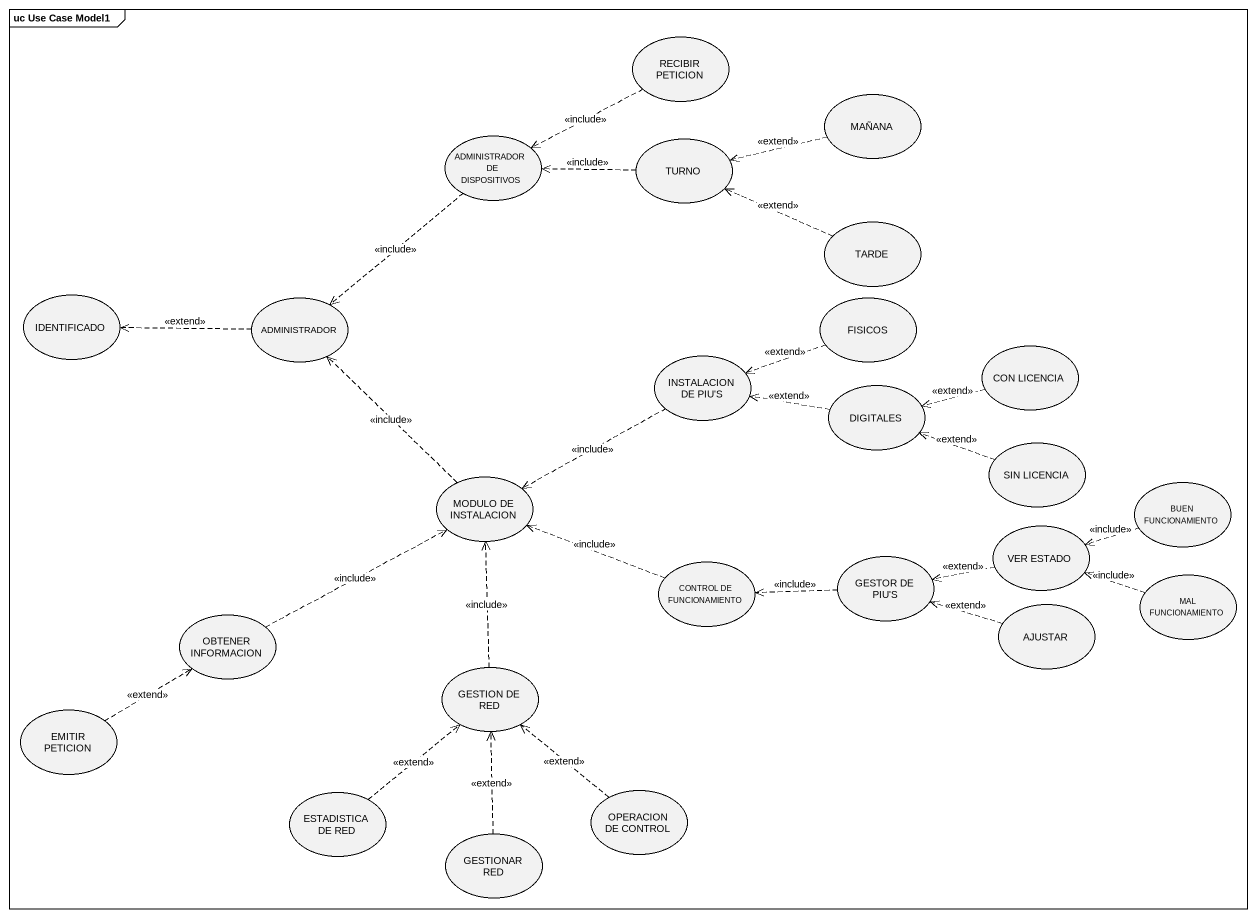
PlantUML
@startuml
mainframe uc Use Case Model1
usecase "RECIBIR PETICION" as RECIBIR_PETICION
usecase MAÑANA
usecase "ADMINISTRADOR DE DISPOSITIVOS" as ADMINISTRADOR_DE
usecase TURNO
usecase TARDE
usecase IDENTIFICADO
usecase ADMINISTRADOR
usecase FISICOS
usecase "CON LICENCIA" as CON_LICENCIA
usecase "INSTALACION DE PIU'S" as INSTALACION_DE_PIU_S
usecase DIGITALES
usecase "MODULO DE INSTALACION" as MODULO_DE_INSTALACION
usecase "SIN LICENCIA" as SIN_LICENCIA
usecase "BUEN FUNCIONAMIENTO" as BUEN_FUNCIONAMIENTO
usecase "CONTROL DE FUNCIONAMIENTO" as CONTROL_DE_FUNCIONAMIENTO
usecase "GESTOR DE PIU'S" as GESTOR_DE_PIU_S
usecase "VER ESTADO" as VER_ESTADO
usecase "MAL FUNCIONAMIENTO" as MAL_FUNCIONAMIENTO
usecase "OBTENER INFORMACION" as OBTENER_INFORMACION
usecase AJUSTAR
usecase "GESTION DE RED" as GESTION_DE_RED
usecase "EMITIR PETICION" as EMITIR_PETICION
usecase "ESTADISTICA DE RED" as ESTADISTICA_DE_RED
usecase "OPERACION DE CONTROL" as OPERACION_DE_CONTROL
usecase "GESTIONAR RED" as GESTIONAR_RED
RECIBIR_PETICION .left.> ADMINISTRADOR_DE : <<include>>
MAÑANA .left.> TURNO : <<extend>>
ADMINISTRADOR_DE ..> ADMINISTRADOR : <<include>>
TURNO .left.> ADMINISTRADOR_DE : <<include>>
TARDE .left.> TURNO : <<extend>>
ADMINISTRADOR .left.> IDENTIFICADO : <<extend>>
FISICOS .left.> INSTALACION_DE_PIU_S : <<extend>>
CON_LICENCIA .left.> DIGITALES : <<extend>>
INSTALACION_DE_PIU_S .left.> MODULO_DE_INSTALACION : <<include>>
DIGITALES .left.> INSTALACION_DE_PIU_S : <<extend>>
MODULO_DE_INSTALACION .up.> ADMINISTRADOR : <<include>>
SIN_LICENCIA .left.> DIGITALES : <<extend>>
BUEN_FUNCIONAMIENTO .left.> VER_ESTADO : <<include>>
CONTROL_DE_FUNCIONAMIENTO .left.> MODULO_DE_INSTALACION : <<include>>
GESTOR_DE_PIU_S .left.> CONTROL_DE_FUNCIONAMIENTO : <<include>>
VER_ESTADO .left.> GESTOR_DE_PIU_S : <<extend>>
MAL_FUNCIONAMIENTO .left.> VER_ESTADO : <<include>>
OBTENER_INFORMACION .right.> MODULO_DE_INSTALACION : <<include>>
AJUSTAR .left.> GESTOR_DE_PIU_S : <<extend>>
GESTION_DE_RED .up.> MODULO_DE_INSTALACION : <<include>>
EMITIR_PETICION .right.> OBTENER_INFORMACION : <<extend>>
ESTADISTICA_DE_RED .up.> GESTION_DE_RED : <<extend>>
OPERACION_DE_CONTROL .up.> GESTION_DE_RED : <<extend>>
GESTIONAR_RED .up.> GESTION_DE_RED : <<extend>>
@enduml
